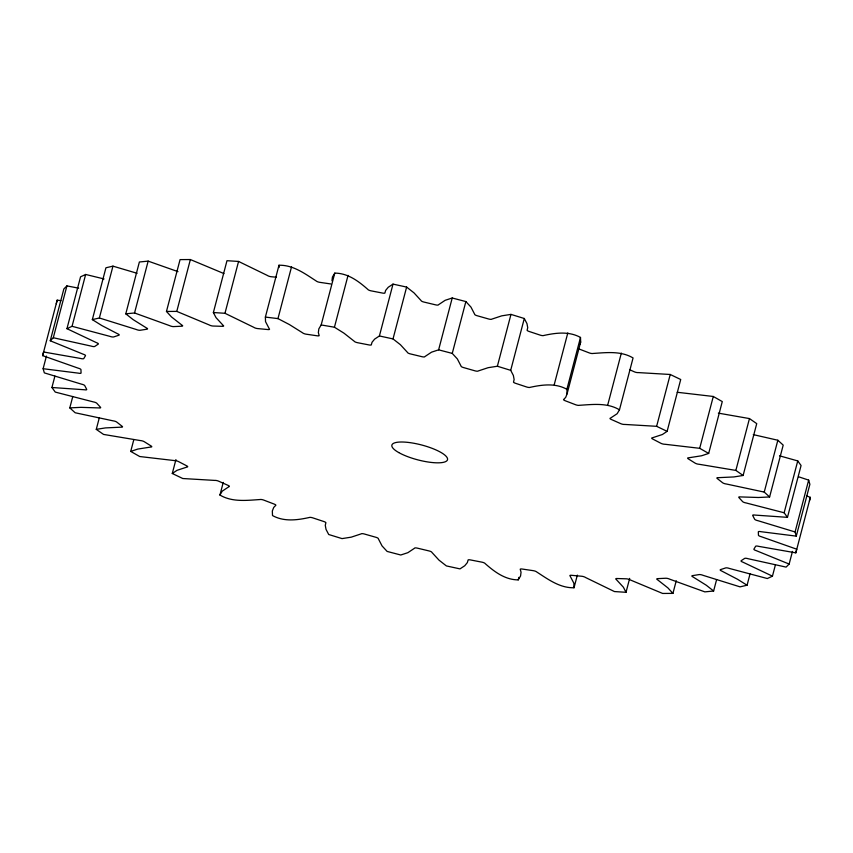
<?xml version="1.0" encoding="UTF-8"?>
<svg xmlns="http://www.w3.org/2000/svg" width="853" height="853" viewBox="0 0 853 853"><rect width="100%" height="100%" fill="white"/><g stroke="black" fill="none" stroke-linecap="round" stroke-linejoin="round"><path stroke-width="1.28" d="M331.956 280.786L332.435 277.012L334.781 273.109C347.864 273.163 358.473 281.138 367.846 289.423A2.911 0.778 14.7 0 0 371.162 290.862L382.592 293.08A2.911 0.778 14.7 0 0 384.98 292.76L385.609 290.457L388.232 287.269L393.009 284.113L406.625 287.077L414.004 292.867L421.094 300.597A2.911 0.778 14.7 0 0 424.016 302.079L435.616 304.852A2.911 0.778 14.7 0 0 438.474 304.756L445.127 300.32L452.218 297.996L465.866 301.567L470.952 307.08L474.652 314.235A2.911 0.778 14.7 0 0 477.104 315.717L488.577 318.979A2.911 0.778 14.7 0 0 491.84 319.118L501.745 315.845L510.968 314.394L524.296 318.5L526.962 323.596L527.73 327.669L527.175 329.994A2.911 0.778 14.7 0 0 529.116 331.454L540.184 335.122A2.911 0.778 14.7 0 0 543.766 335.485C555.964 332.819 569.09 331.103 580.498 337.447L580.669 342.01L567.074 393.851L565.688 397.391L563.801 399.332A2.911 0.778 14.7 0 0 565.166 400.729L575.551 404.717A2.911 0.778 14.7 0 0 579.358 405.303C592.856 404.439 607.304 402.563 619.47 409.803L633.065 357.951C620.899 350.711 606.462 352.598 592.963 353.462A2.911 0.778 14.7 0 1 589.146 352.865L578.76 348.888M46.435 356.074L43.119 368.709L78.348 373.145A2.911 0.778 14.7 0 0 81.067 372.974L80.95 369.648A2.911 0.778 14.7 0 0 78.167 368.155L42.65 355.637L43.578 351.99L80.64 358.473A2.911 0.778 14.7 0 0 83.786 358.537L85.481 355.69A2.911 0.778 14.7 0 0 83.189 354.208L50.252 340.784L63.858 288.943L66.907 285.894L78.668 288.175M56.255 303.796L57.183 300.149L60.947 300.693M792.469 551.411L789.142 564.057L756.216 550.633A2.911 0.778 14.7 0 1 753.913 549.151L755.609 546.304A2.911 0.778 14.7 0 1 758.754 546.368L795.817 552.851L796.745 549.204L761.228 536.686A2.911 0.778 14.7 0 1 758.445 535.194L758.328 531.877A2.911 0.778 14.7 0 1 761.047 531.707L796.275 536.132L809.881 484.291L808.665 480.122L798.547 476.763M809.422 501.01L810.35 497.363L806.789 495.998M42.65 355.637L57.183 300.149M50.252 340.784L53.302 337.735L66.907 285.894M53.302 337.735L91.282 346.126A2.911 0.778 14.7 0 0 94.779 346.425L98.244 344.122A2.911 0.778 14.7 0 0 96.485 342.671L66.95 328.682L80.555 276.83L85.652 274.463L104.034 278.942M72.782 396.506L69.797 407.883L80.918 407.35L98.831 407.915A2.911 0.778 14.7 0 0 100.515 407.297L96.815 403.277A2.911 0.778 14.7 0 0 93.286 401.891L55.253 392.081L51.926 387.497L54.912 376.12M66.95 328.682L72.057 326.304L85.652 274.463M72.057 326.304L110.016 336.391A2.911 0.778 14.7 0 0 113.769 336.914L118.919 335.208A2.911 0.778 14.7 0 0 117.746 333.843L101.806 325.547L92.337 319.619L105.932 267.778L112.959 266.147L137.12 273.291M92.337 319.619L99.364 317.988L112.959 266.147M99.364 317.988L136.363 329.514A2.911 0.778 14.7 0 0 140.287 330.25L147.004 329.194A2.911 0.778 14.7 0 0 146.439 327.925L133.132 319.619L125.786 313.829L139.38 261.988L148.155 261.125L177.989 271.638M133.708 440.041L130.722 451.418L137.781 449.073L150.714 447.047A2.911 0.778 14.7 0 0 151.205 446.044L144.285 441.715A2.911 0.778 14.7 0 0 140.35 440.574L103.544 434.422L96.272 429.368L99.257 417.991M125.786 313.829L134.55 312.976L148.155 261.125M134.55 312.976L169.694 325.665A2.911 0.778 14.7 0 0 173.692 326.592L181.806 326.209A2.911 0.778 14.7 0 0 181.86 325.078L171.517 316.964L166.463 311.452L180.068 259.611L190.368 259.547L222.782 273.088A2.911 0.778 14.7 0 0 223.955 273.621M166.463 311.452L176.774 311.398L190.368 259.547M176.774 311.398L209.188 324.929A2.911 0.778 14.7 0 0 213.143 326.038L222.462 326.326A2.911 0.778 14.7 0 0 223.145 325.377L216.022 317.636L213.378 312.539L226.983 260.698L238.563 261.444L267.458 275.498A2.911 0.778 14.7 0 0 271.297 276.745L276.436 277.225M577.332 575.114L574.016 587.76C559.845 588.101 548.17 579.358 536.793 572.011A2.911 0.778 14.7 0 0 533.168 570.657L522.175 569.036A2.911 0.778 14.7 0 0 520.319 569.591L521.044 572.214L520.565 575.988L518.219 579.891C505.136 579.837 494.527 571.862 485.154 563.577A2.911 0.778 14.7 0 0 481.838 562.138L470.408 559.92A2.911 0.778 14.7 0 0 468.02 560.24L467.391 562.543L464.768 565.731L459.991 568.887L446.375 565.923L438.996 560.133L431.906 552.403A2.911 0.778 14.7 0 0 428.984 550.921L417.384 548.148A2.911 0.778 14.7 0 0 414.526 548.244L407.873 552.68L400.782 555.004L387.134 551.433L382.048 545.92L378.348 538.765A2.911 0.778 14.7 0 0 375.896 537.283L364.423 534.021A2.911 0.778 14.7 0 0 361.16 533.882L351.255 537.155L342.032 538.606L328.704 534.5L326.038 529.404L325.27 525.331L325.825 523.006A2.911 0.778 14.7 0 0 323.884 521.546L312.816 517.878A2.911 0.778 14.7 0 0 309.234 517.515C297.036 520.181 283.91 521.897 272.502 515.553L272.331 510.99L273.706 507.45L275.604 505.509A2.911 0.778 14.7 0 0 274.239 504.112L263.854 500.135A2.911 0.778 14.7 0 0 260.037 499.538C246.538 500.402 232.101 502.289 219.935 495.049L222.249 491.136L228.935 486.711A2.911 0.778 14.7 0 0 228.167 485.41L218.72 481.209A2.911 0.778 14.7 0 0 214.764 480.41L182.766 478.522L172.285 473.49L175.931 459.586M213.378 312.539L224.968 313.286L238.563 261.444M224.968 313.286L253.853 327.349A2.911 0.778 14.7 0 0 257.691 328.586L267.97 329.557A2.911 0.778 14.7 0 0 269.26 328.789L265.528 321.634L265.379 317.081L278.984 265.24C293.155 264.899 304.83 273.642 316.207 280.989A2.911 0.778 14.7 0 0 319.832 282.343L330.825 283.964M219.935 495.049L223.251 482.403M334.781 273.109L321.176 324.95L318.841 328.853L318.35 332.627L319.086 335.25A2.911 0.778 14.7 0 1 317.22 335.805L306.227 334.195A2.911 0.778 14.7 0 1 302.612 332.83L289.338 324.524L277.961 318.606L291.555 266.765M393.009 284.113L379.404 335.965L374.627 339.121L372.015 342.298L371.386 344.601A2.911 0.778 14.7 0 1 368.997 344.932L357.556 342.703A2.911 0.778 14.7 0 1 354.251 341.264L343.94 333.15L334.44 327.221L348.045 275.38M567.074 393.851L566.893 389.288C555.495 382.944 542.359 384.66 530.161 387.326A2.911 0.778 14.7 0 1 526.578 386.963L515.511 383.296A2.911 0.778 14.7 0 1 513.581 381.835L514.124 379.51L513.367 375.448L510.702 370.341L497.374 366.236L488.14 367.686L478.234 370.959A2.911 0.778 14.7 0 1 474.972 370.831L463.499 367.558A2.911 0.778 14.7 0 1 461.046 366.076L457.347 358.932L452.261 353.409L438.623 349.837L431.533 352.172L424.879 356.597A2.911 0.778 14.7 0 1 422.011 356.703L410.41 353.92A2.911 0.778 14.7 0 1 407.499 352.438L400.409 344.708L393.02 338.918L406.625 287.077M438.623 349.837L452.218 297.996M452.261 353.409L465.866 301.567M497.374 366.236L510.968 314.394M510.702 370.341L524.296 318.5M554.205 384.767L567.81 332.926M566.893 389.288L580.498 337.447M518.219 579.891L518.88 577.364M607.731 404.962L621.336 353.11M670.234 374.478L680.715 379.51L667.121 431.351L656.629 426.319L670.234 374.478L638.236 372.59A2.911 0.778 14.7 0 1 634.28 371.791L629.557 369.69M574.016 587.76L573.866 583.207L570.135 576.052A2.911 0.778 14.7 0 1 571.425 575.295L581.703 576.255A2.911 0.778 14.7 0 1 585.542 577.502L614.437 591.555L626.017 592.302L629.663 578.387M713.289 396.474L722.278 401.582L708.683 453.423L699.695 448.315L713.289 396.474L678.455 392.412A2.911 0.778 14.7 0 1 677.186 392.305M626.017 592.302L623.383 587.205L616.261 579.475A2.911 0.778 14.7 0 1 616.943 578.515L626.251 578.814A2.911 0.778 14.7 0 1 630.218 579.912L662.632 593.453L672.932 593.389L676.248 580.754M749.456 418.578L756.728 423.632L743.123 475.473L735.862 470.419L749.456 418.578L718.343 413.129M672.932 593.389L667.878 587.877L657.535 579.763A2.911 0.778 14.7 0 1 657.599 578.643L665.713 578.249A2.911 0.778 14.7 0 1 669.701 579.176L704.845 591.875L713.62 591.012L716.605 579.635M777.84 440.244L783.203 445.117L769.609 496.958L764.245 492.085L777.84 440.244L753.295 434.625M713.62 591.012L706.263 585.222L692.967 576.916A2.911 0.778 14.7 0 1 692.391 575.658L699.108 574.591A2.911 0.778 14.7 0 1 703.032 575.327L740.041 586.853L747.068 585.222L750.054 573.845M796.275 536.132L795.071 531.963L757.837 520.661A2.911 0.778 14.7 0 1 754.638 519.2L752.709 515.489A2.911 0.778 14.7 0 1 754.937 515.084L787.468 517.344L784.142 512.77L797.747 460.919L779.525 455.811M787.468 517.344L801.074 465.503L797.747 460.919M747.068 585.222L737.589 579.294L721.659 570.998A2.911 0.778 14.7 0 1 720.476 569.633L725.636 567.927A2.911 0.778 14.7 0 1 729.39 568.45L767.348 578.537L772.445 576.17L775.43 564.782M795.071 531.963L808.665 480.122M795.817 552.851L810.35 497.363M579.752 344.367L580.669 342.01M619.47 409.803L617.156 413.705L610.471 418.13A2.911 0.778 14.7 0 0 611.228 419.431L620.685 423.632A2.911 0.778 14.7 0 0 624.631 424.431L656.629 426.319M789.142 564.057L786.093 567.106L748.113 558.715A2.911 0.778 14.7 0 0 744.626 558.427L741.15 560.73A2.911 0.778 14.7 0 0 742.91 562.17L772.445 576.17M172.285 473.49L177.029 470.323L186.956 467.06A2.911 0.778 14.7 0 0 186.818 465.887L178.533 461.58A2.911 0.778 14.7 0 0 174.545 460.588L139.711 456.526L130.722 451.418M667.121 431.351L662.376 434.518L652.438 437.781A2.911 0.778 14.7 0 0 652.577 438.954L660.862 443.272A2.911 0.778 14.7 0 0 664.86 444.253L699.695 448.315M708.683 453.423L701.614 455.769L688.691 457.794A2.911 0.778 14.7 0 0 688.2 458.797L695.11 463.126A2.911 0.778 14.7 0 0 699.044 464.267L735.862 470.419M96.272 429.368L105.484 427.907L121.094 427.172A2.911 0.778 14.7 0 0 122.192 426.351L116.818 422.128A2.911 0.778 14.7 0 0 113.044 420.838L75.16 412.756L69.797 407.883M743.123 475.473L733.921 476.934L718.301 477.669A2.911 0.778 14.7 0 0 717.202 478.49L722.576 482.723A2.911 0.778 14.7 0 0 726.351 484.003L764.245 492.085M769.609 496.958L758.488 497.491L740.575 496.926A2.911 0.778 14.7 0 0 738.89 497.544L742.579 501.564A2.911 0.778 14.7 0 0 746.108 502.95L784.142 512.77M51.926 387.497L84.458 389.757A2.911 0.778 14.7 0 0 86.697 389.363L84.756 385.641A2.911 0.778 14.7 0 0 81.568 384.181L44.335 372.878L43.119 368.709M265.379 317.081L277.961 318.606M321.176 324.95L334.44 327.221M379.404 335.965L393.02 338.918M278.984 265.24L279.059 267.511M398.703 452.538A28.735 7.677 14.7 0 0 446.066 461.377A28.735 7.677 14.7 0 0 414.345 443.347A28.735 7.677 14.7 0 0 398.703 452.538"/></g></svg>
